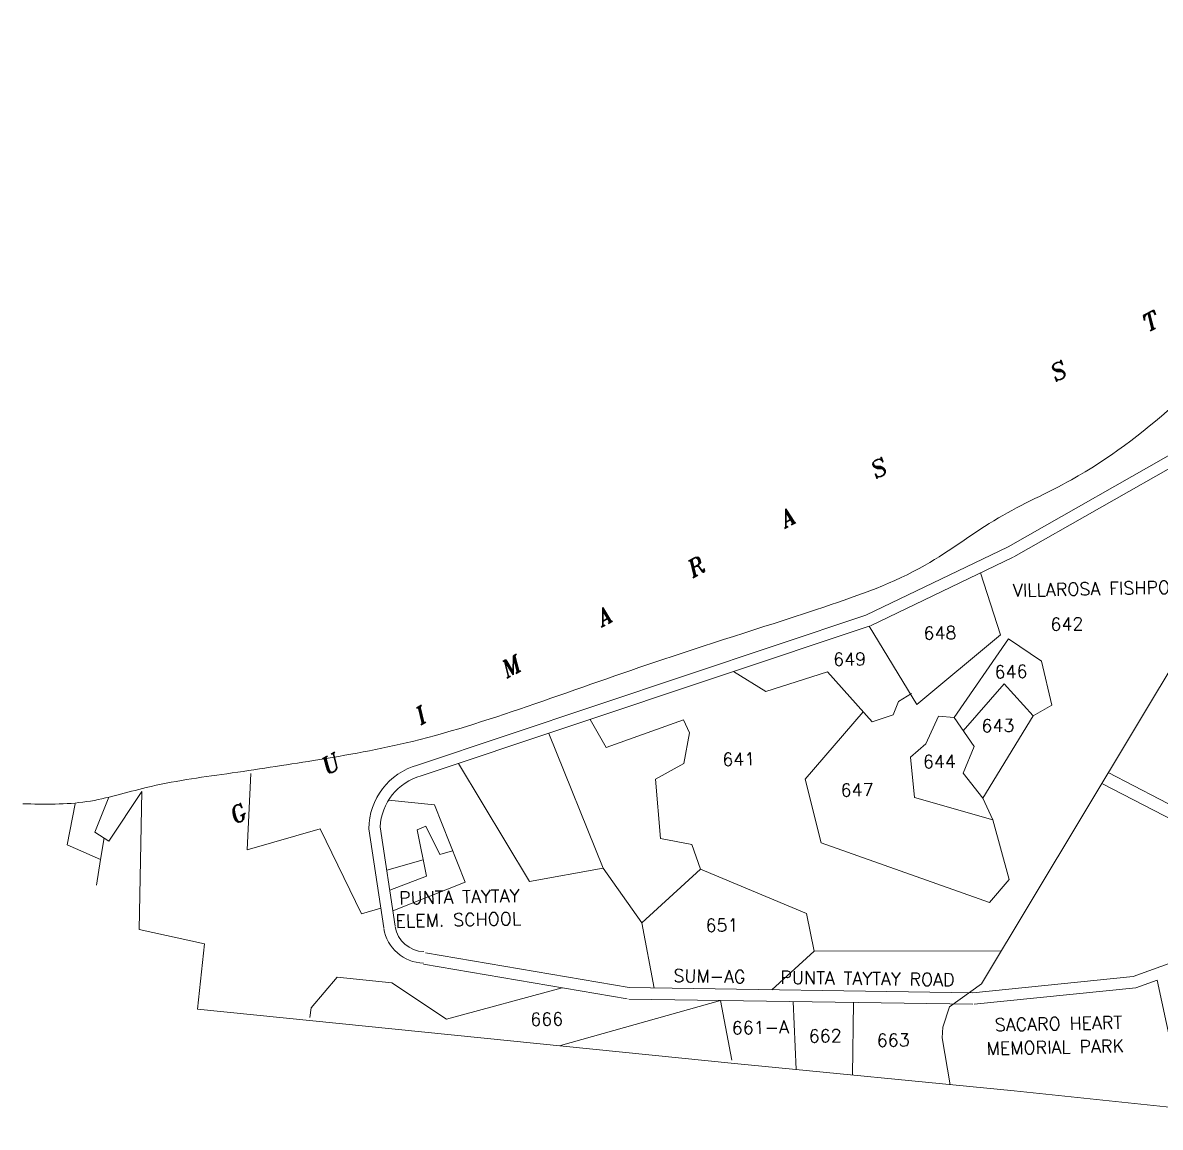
# Model space of a CAD drawing. Header units: metres. Extents: x -460 to 31334, y -1777 to 24987.
# Drawn here: x 98.415 to 99.835, y -753.241 to -751.862 of the extents above; entities that cross this region are included whole.
import ezdxf
from ezdxf.enums import TextEntityAlignment as Align

# ---------------------------------------------------------------- set-up
doc = ezdxf.new("R2010")
doc.units = ezdxf.units.M
doc.header["$MEASUREMENT"] = 0
doc.layers.add('VICINITY_MAP', color=7, linetype='Continuous', lineweight=13)
doc.styles.add('PX-R', font='ROMANS.shx')
doc.styles.add('STYLE2', font='italict.shx')

# ---------------------------------------------------------------- blocks, each defined once
blk = doc.blocks.new('KQEFDFDFG')
at = {"layer": 'VICINITY_MAP', "color": 250, "lineweight": 0, "ltscale": 0.07}
for p, q in [((25911.42, 4798.54), (25878.07, 4743.05)), ((25880.44, 4781.85), (25901.37, 4793.74)), ((25880.95, 4780.96), (25901.88, 4792.85)), ((25867.8, 4775.76), (25880.44, 4781.85)), ((25868.24, 4774.84), (25880.89, 4780.93)), ((25879.77, 4774.03), (25878, 4779.54)), ((25828.01, 4762.47), (25867.8, 4775.76)), ((25828.33, 4761.5), (25868.12, 4774.79)), ((25868.12, 4774.79), (25872.34, 4767.84)), ((25872.34, 4767.84), (25879.77, 4774.03)), ((25875.64, 4766.68), (25880.48, 4773.67)), ((25880.48, 4773.67), (25883.42, 4771.7)), ((25883.42, 4771.7), (25884.33, 4767.77)), ((25856.05, 4770.76), (25858.92, 4769)), ((25858.92, 4769), (25864.41, 4770.75)), ((25864.41, 4770.75), (25868.38, 4766.29)), ((25876.45, 4765.51), (25880.1, 4769.68)), ((25880.1, 4769.68), (25882.66, 4766.84)), ((25870.7, 4768.1), (25871.87, 4768.81)), ((25870.24, 4766.92), (25870.7, 4768.1)), ((25884.33, 4767.77), (25882.66, 4766.84)), ((25867.57, 4767.2), (25862.43, 4761.2)), ((25868.38, 4766.29), (25870.24, 4766.92)), ((25873.15, 4764.35), (25874.26, 4766.8)), ((25874.26, 4766.8), (25875.64, 4766.68)), ((25877.43, 4764.1), (25875.64, 4766.68)), ((25882.66, 4766.84), (25878.21, 4759.54)), ((25844.77, 4764.03), (25843.33, 4766.51)), ((25851.62, 4766.48), (25844.77, 4764.03)), ((25852.16, 4765.34), (25851.62, 4766.48)), ((25839.66, 4765.28), (25844.48, 4753.31)), ((25851.65, 4762.61), (25852.16, 4765.34)), ((25871.77, 4763.18), (25873.15, 4764.35)), ((25876.44, 4761.74), (25877.43, 4764.1)), ((25837.96, 4752.12), (25831.65, 4762.61)), ((25849.15, 4761.21), (25851.65, 4762.61)), ((25872.14, 4759.58), (25871.77, 4763.18)), ((25812.89, 4754.95), (25813.2, 4761.71)), ((25878.21, 4759.54), (25876.44, 4761.74)), ((25889.33, 4761.79), (25898.81, 4756.87)), ((25849.58, 4755.93), (25849.15, 4761.21)), ((25862.43, 4761.2), (25863.84, 4755.55)), ((25888.75, 4760.83), (25898.28, 4755.9)), ((25799.36, 4756.51), (25800.62, 4759.61)), ((25803.54, 4760.12), (25800.62, 4755.72)), ((25803.3, 4747.86), (25803.54, 4760.12)), ((25879.1, 4757.6), (25872.14, 4759.58)), ((25879.1, 4757.6), (25878.21, 4759.54)), ((25797.61, 4759.02), (25796.92, 4755.38)), ((25825.44, 4759.35), (25829.51, 4758.94)), ((25829.51, 4758.94), (25832.23, 4752.07)), ((25880.55, 4752.31), (25879.1, 4757.6)), ((25800.62, 4755.72), (25799.36, 4756.51)), ((25819.36, 4756.8), (25812.89, 4754.95)), ((25823.03, 4749.27), (25819.36, 4756.8)), ((25825.01, 4748.01), (25823.69, 4756.81)), ((25826.02, 4748.16), (25824.7, 4756.97)), ((25827.98, 4756.7), (25828.76, 4757.04)), ((25828.8, 4752.6), (25827.98, 4756.7)), ((25828.76, 4757.04), (25829.99, 4754.51)), ((25799.86, 4754.07), (25800.19, 4755.99)), ((25852.36, 4755.42), (25849.58, 4755.93)), ((25863.84, 4755.55), (25878.8, 4750.27)), ((25796.92, 4755.38), (25799.86, 4754.07)), ((25829.99, 4754.51), (25831.13, 4754.85)), ((25853.12, 4753.22), (25852.36, 4755.42)), ((25799.86, 4754.07), (25799.5, 4751.81)), ((25825.28, 4753.12), (25828.51, 4754.06)), ((25825.54, 4751.35), (25828.8, 4752.6)), ((25844.48, 4753.31), (25837.96, 4752.12)), ((25844.48, 4753.31), (25847.92, 4748.45)), ((25847.92, 4748.45), (25853.12, 4753.22)), ((25853.12, 4753.22), (25862.54, 4749.28)), ((25832.23, 4752.07), (25825.82, 4749.51)), ((25878.8, 4750.27), (25880.55, 4752.31)), ((25824.75, 4749.75), (25823.03, 4749.27)), ((25847.92, 4748.45), (25849.01, 4742.67)), ((25862.54, 4749.28), (25863.21, 4745.95)), ((25809.1, 4746.59), (25803.3, 4747.86)), ((25808.47, 4740.8), (25809.1, 4746.59)), ((25846.8, 4742.71), (25828.72, 4745.78)), ((25863.21, 4745.95), (25859.46, 4742.52)), ((25863.21, 4745.95), (25879.82, 4745.97)), ((25846.62, 4741.7), (25828.55, 4744.78)), ((25891.55, 4743.7), (25895.39, 4745.09)), ((25818.56, 4740.91), (25820.88, 4743.64)), ((25820.88, 4743.64), (25825.74, 4743.12)), ((25877.32, 4742.25), (25891.55, 4743.7)), ((25891.78, 4742.69), (25893.69, 4743.38)), ((25893.69, 4743.38), (25896.15, 4731.82)), ((25825.74, 4743.12), (25830.58, 4739.91)), ((25830.58, 4739.91), (25840.84, 4742.68)), ((25877.32, 4742.25), (25846.8, 4742.71)), ((25878.07, 4743.05), (25875.25, 4741)), ((25877.42, 4741.24), (25891.78, 4742.69)), ((25840.69, 4737.56), (25854.92, 4741.56)), ((25877.3, 4741.23), (25846.78, 4741.68)), ((25854.92, 4741.56), (25855.92, 4736.25)), ((25861.36, 4741.47), (25861.64, 4735.42)), ((25866.72, 4741.39), (25866.63, 4734.93)), ((25808.47, 4740.8), (25856.15, 4735.96)), ((25818.46, 4740.05), (25818.56, 4740.91)), ((25875.25, 4741), (25874.64, 4739.2)), ((25874.64, 4739.2), (25874.59, 4738.26)), ((25874.59, 4738.26), (25875.3, 4734.08)), ((25856.15, 4735.96), (25880.98, 4733.53)), ((25880.98, 4733.53), (25911.55, 4730.31))]:
    blk.add_line(p, q, dxfattribs=at)
for centre, radius, start, end in [((25829.59, 4756.78), 5.9, 105.5472, 179.6731), ((25829.61, 4756.75), 4.92, 105.0706, 177.4797), ((25828.63, 4748.54), 3.66, 189.3845, 268.4004), ((25828.63, 4748.54), 2.64, 189.3845, 268.4004)]:
    blk.add_arc(centre, radius, start, end, dxfattribs=at)
blk.add_spline([(25792.96, 4759.03), (25798.66, 4759.22), (25803.93, 4760.47), (25811.08, 4761.7), (25818.79, 4762.87), (25827.56, 4764.57), (25838.42, 4767.9), (25849.8, 4771.84), (25864.16, 4776.52), (25873.07, 4780.21), (25879.59, 4784.41), (25886.06, 4787.79), (25895.1, 4794.34), (25902.57, 4799.98), (25903.49, 4800.27), (25904.9, 4799.14), (25905.63, 4798), (25906.28, 4796.99), (25906.4, 4794.96), (25906.31, 4793.49), (25906.13, 4792.74), (25906.44, 4791.47), (25906.8, 4790.93), (25906.7, 4791.31), (25906.66, 4792.28), (25906.63, 4793.3), (25906.88, 4795.31), (25906.78, 4797.02), (25906.31, 4798.01), (25906.03, 4798.78), (25905.24, 4800.89), (25907.16, 4803.16), (25909.24, 4804.72), (25918.13, 4810.57), (25929.56, 4819.5), (25934.29, 4822.69), (25941.45, 4827.59), (25942.66, 4828.34), (25942.85, 4826.31)], degree=3, dxfattribs=at)
at = {"layer": 'VICINITY_MAP', "color": 250, "lineweight": 0, "ltscale": 0.07, "style": 'STYLE2'}
blk.add_text('G       U       I       M       A       R       A       S               S       T       R       A       I       T', height=1.47986, rotation=28.363, dxfattribs=at).set_placement((25811.86, 4757.17))
at = {"layer": 'VICINITY_MAP', "color": 250, "lineweight": 0, "ltscale": 0.07, "style": 'PX-R'}
for s, height, rotation, p in [('VILLAROSA FISHPOND', 1.1384, 1.1421, (25888.89, 4778.14)), ('648', 1.138, 1.1421, (25874.39, 4774.2)), ('642', 1.138, 1.1421, (25885.66, 4774.99)), ('649', 1.138, 1.1421, (25866.37, 4771.87)), ('646', 1.138, 1.1421, (25880.7, 4770.76)), ('643', 1.138, 1.1421, (25879.53, 4765.97)), ('641', 1.138, 1.1421, (25856.53, 4762.99)), ('644', 1.138, 1.1421, (25874.34, 4762.78)), ('647', 1.138, 1.1421, (25867.03, 4760.26)), ('PUNTA TAYTAY', 1.1384, 1.1421, (25831.71, 4750.76)), ('ELEM. SCHOOL', 1.1384, 1.1421, (25831.63, 4748.73)), ('651', 1.138, 1.1421, (25855.04, 4748.25)), ('SUM-AG   PUNTA TAYTAY ROAD', 1.1384, 359.1512, (25863.21, 4743.58)), ('666', 1.138, 1.1421, (25839.48, 4739.9)), ('661-A', 1.138, 1.1421, (25858.44, 4739.17)), ('SACARO HEART', 1.1384, 1.1421, (25884.91, 4739.51)), ('662', 1.138, 1.1421, (25864.2, 4738.42)), ('663', 1.138, 1.1421, (25870.24, 4738.04)), ('MEMORIAL PARK', 1.1384, 1.1421, (25884.63, 4737.42))]:
    blk.add_text(s, height=height, rotation=rotation, dxfattribs=at).set_placement(p, align=Align.MIDDLE_CENTER)

msp = doc.modelspace()

# ---------------------------------------------------------------- block references
at = {"color": 252, "lineweight": 13, "xscale": 0.01406005031200456, "yscale": 0.01406005031200456, "zscale": 0.01406005031200456}
msp.add_blockref('KQEFDFDFG', (-264.23522, -819.74891), dxfattribs=at)

doc.saveas('drawing.dxf')
